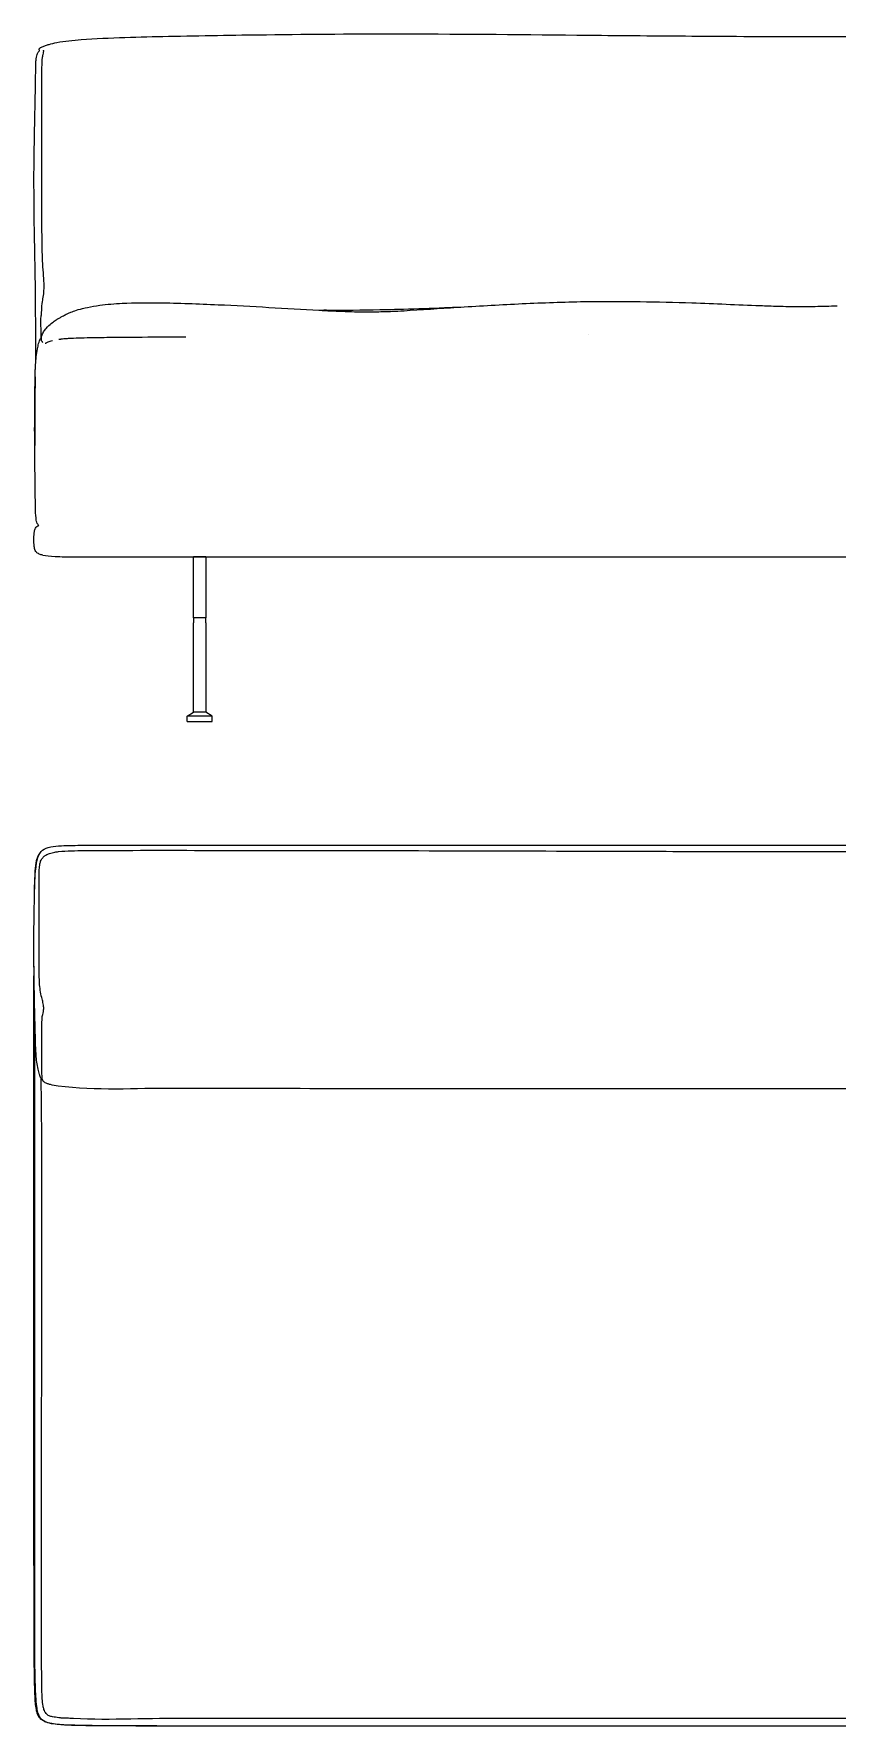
# Model space of a CAD drawing. Header units: millimetres. Extents: x 82 to 2296, y 80 to 3113.
# Drawn here: x 245 to 1021, y 1478 to 3110 of the extents above; entities that cross this region are included whole.
import ezdxf

# ---------------------------------------------------------------- set-up
doc = ezdxf.new("R2010")
doc.units = ezdxf.units.MM
doc.header["$LTSCALE"] = 8
doc.layers.add('Visible (ISO)', color=7, linetype='Continuous', lineweight=25)

msp = doc.modelspace()

# ---------------------------------------------------------------- linework, layer by layer
at = {"layer": 'Visible (ISO)'}
for p, q in [((567.4, 2842.2), (567.4, 2842.2)), ((984.2, 2847.4), (984.2, 2847.4)), ((780.6, 2820.1), (780.6, 2820.1)), ((411.5, 2605.9), (399.5, 2605.9)), ((399.5, 2552), (399.5, 2605.9)), ((411.5, 2605.9), (411.5, 2552)), ((399.5, 2547), (399.5, 2552)), ((411.5, 2552), (411.5, 2547)), ((411.5, 2547), (399.5, 2547)), ((399.5, 2547), (399.5, 2542)), ((399.5, 2456), (399.5, 2542)), ((411.5, 2542), (411.5, 2547)), ((411.5, 2542), (411.5, 2456)), ((393.5, 2452), (399.5, 2456)), ((393.5, 2447), (393.5, 2452)), ((417.5, 2452), (393.5, 2452)), ((411.5, 2456), (399.5, 2456)), ((417.5, 2452), (411.5, 2456)), ((417.5, 2447), (417.5, 2452)), ((393.5, 2447), (417.5, 2447)), ((291.3, 2327.5), (291.3, 2327.5)), ((344.7, 2327.6), (780.6, 2327.6)), ((780.6, 2327.6), (1815.9, 2327.6)), ((269.7, 1485.7), (269.7, 1485.7)), ((780.6, 1484.9), (780.6, 1484.9))]:
    msp.add_line(p, q, dxfattribs=at)
for points, knots in [([(251, 3094.8), (250.9, 3094.9), (250.9, 3094.9), (250.9, 3094.9), (250.9, 3094.9), (250.9, 3094.9), (250.9, 3095), (250.8, 3095), (250.8, 3095), (250.8, 3095), (250.8, 3095), (250.8, 3095), (250.8, 3095), (250.8, 3095), (250.8, 3095), (250.8, 3095), (250.8, 3095), (250.8, 3095), (250.8, 3095.1), (250.8, 3095.1), (250.8, 3095.1), (250.8, 3095.1), (250.8, 3095.1), (250.7, 3095.2), (250.7, 3095.2), (250.6, 3095.4), (250.6, 3095.3), (250.6, 3095.3), (250.6, 3095.4), (250.5, 3095.5), (250.6, 3095.6), (250.6, 3095.6), (250.6, 3095.6), (250.6, 3095.7), (250.6, 3095.7), (250.6, 3095.8), (250.6, 3095.8), (250.6, 3095.9), (250.6, 3096), (250.8, 3096.3), (250.9, 3096.5), (251.3, 3096.7), (251.4, 3096.8), (251.7, 3097.1), (251.9, 3097.2), (252.5, 3097.5), (253, 3097.8), (254.6, 3098.5), (255.7, 3099), (257.9, 3099.7), (259, 3100), (262.6, 3101), (265.2, 3101.6), (275.4, 3103.6), (283.2, 3104.3), (304.6, 3106), (319.1, 3106.5), (347.3, 3107.5), (361.3, 3107.8), (406.7, 3108.8), (438.3, 3109.3), (513.9, 3110.2), (558.1, 3110.5), (661.7, 3110.4), (721.2, 3109.8), (780.6, 3109.2)], [0, 0, 0, 0, 0.866306, 0.866306, 0.947604, 0.947604, 0.991049, 0.991049, 0.996489, 0.996489, 0.999233, 0.999233, 0.999912, 0.999912, 1.000593, 1.000593, 1.001274, 1.001274, 1.002656, 1.002656, 1.005426, 1.005426, 1.016494, 1.016494, 1.104366, 1.104366, 1.452048, 1.452048, 1.92379, 1.92379, 3.339163, 3.339163, 7.584749, 7.584749, 9.058253, 9.058253, 9.61077, 9.61077, 10.025826, 10.025826, 10.235291, 10.235291, 10.322464, 10.322464, 10.409836, 10.409836, 10.586558, 10.586558, 10.941913, 10.941913, 11.289454, 11.289454, 12.114336, 12.114336, 14.589777, 14.589777, 18.912288, 18.912288, 23.141307, 23.141307, 32.629452, 32.629452, 45.884439, 45.884439, 63.743609, 63.743609, 63.743609, 63.743609]), ([(780.6, 3109.2), (813.9, 3108.9), (847.2, 3108.6), (956.8, 3107.8), (1033.2, 3107.7), (1164.9, 3107.9), (1220.3, 3107.8), (1336, 3107.6), (1396.4, 3107.6), (1513.1, 3107.7), (1569.6, 3107.7), (1679.1, 3107.1), (1732.1, 3106.7), (1784.8, 3106)], [0, 0, 0, 0, 10.000006, 10.000006, 32.905871, 32.905871, 49.515289, 49.515289, 67.618119, 67.618119, 84.563208, 84.563208, 100.449611, 100.449611, 100.449611, 100.449611]), ([(247.8, 3086.2), (248.1, 3088.7), (248.6, 3090.3), (249, 3091.4), (249.3, 3092.1), (249.5, 3092.6), (249.7, 3092.9), (250.3, 3093.8), (250.7, 3094.2), (250.9, 3094.4), (250.9, 3094.6), (251, 3094.7), (251, 3094.8)], [-0.9749931, -0.9749931, -0.9749931, -0.9749931, -0.7653315, -0.7653315, -0.7653315, -0.6099386, -0.6099386, -0.6099386, -0.2353905, -0.2353905, -0.2353905, -0.0596916, -0.0596916, -0.0596916, -0.0596916]), ([(252.5, 2817.3), (252.5, 2817.4), (252.5, 2817.5), (252.6, 2818.2), (252.6, 2818.8), (252.6, 2820.1), (252.6, 2820.6), (252.5, 2822.1), (252.5, 2823.1), (252.4, 2825), (252.4, 2825.8), (252.3, 2827.6), (252.2, 2828.4), (252.2, 2830.1), (252.1, 2831), (252.1, 2832.8), (252.1, 2833.7), (252.2, 2835.6), (252.3, 2836.5), (252.6, 2838.8), (252.8, 2839.8), (252.9, 2840.7), (252.9, 2840.8), (252.9, 2840.9), (252.9, 2841), (252.9, 2841.4), (252.9, 2841.7), (253, 2842.9), (253, 2843.8), (253, 2846.7), (253.1, 2848.8), (254, 2853.9), (254.4, 2855.8), (255, 2860), (255.2, 2862.3), (255.4, 2867), (255.3, 2869.4), (255, 2875.4), (254.7, 2879.1), (253.9, 2890.5), (253.6, 2898.3), (253.2, 2918.7), (253.2, 2931.4), (253.2, 2966.7), (253.2, 2989.3), (253.2, 3024.8), (253.2, 3038), (253.2, 3061.2), (253, 3071.3), (253.4, 3083.3), (253.5, 3085.3), (253.9, 3088.4), (254.1, 3089.5), (254.5, 3091.5), (254.7, 3092.4), (254.9, 3093.5), (255, 3093.9), (254.9, 3094.4), (254.9, 3094.5), (254.9, 3094.7), (254.9, 3094.7), (254.8, 3094.7), (254.8, 3094.7), (254.8, 3094.7)], [2.524907, 2.524907, 2.524907, 2.524907, 2.562284, 2.562284, 2.809541, 2.809541, 2.986665, 2.986665, 3.284935, 3.284935, 3.546686, 3.546686, 3.828425, 3.828425, 4.180542, 4.180542, 4.653681, 4.653681, 5.35269, 5.35269, 6.704832, 6.704832, 6.757716, 6.757716, 6.922924, 6.922924, 7.418558, 7.418558, 8.906086, 8.906086, 10.730931, 10.730931, 11.520371, 11.520371, 12.258705, 12.258705, 12.979459, 12.979459, 14.07463, 14.07463, 16.426352, 16.426352, 20.314053, 20.314053, 27.337537, 27.337537, 31.570543, 31.570543, 34.880668, 34.880668, 35.570759, 35.570759, 35.986896, 35.986896, 36.382012, 36.382012, 36.615727, 36.615727, 36.78179, 36.78179, 36.853157, 36.853157, 36.889805, 36.889805, 36.889805, 36.889805]), ([(246.6, 2888), (246.5, 2892.9), (246.4, 2897.8), (246.2, 2908.6), (246.1, 2914.2), (245.9, 2924.8), (245.8, 2929.9), (245.6, 2950.3), (245.5, 2965.7), (245.7, 2997.4), (246.1, 3013.8), (246.5, 3035), (246.6, 3039.9), (246.8, 3048.8), (246.9, 3052.5), (247, 3060.2), (247.1, 3064.4), (247.1, 3069.5), (247.1, 3070.2), (247.2, 3071.8), (247.2, 3072.6), (247.2, 3074.3), (247.2, 3075.1), (247.2, 3076.3), (247.2, 3076.8), (247.2, 3077.6), (247.2, 3077.9), (247.2, 3078.2), (247.2, 3078.2), (247.3, 3078.4), (247.3, 3078.5), (247.3, 3079.2), (247.3, 3079.8), (247.3, 3080.9), (247.4, 3081.5), (247.4, 3083.4), (247.5, 3084.7), (247.7, 3086)], [0, 0, 0, 0, 1.736509, 1.736509, 3.376446, 3.376446, 4.911106, 4.911106, 9.515654, 9.515654, 14.421732, 14.421732, 15.903718, 15.903718, 17.183557, 17.183557, 18.521837, 18.521837, 18.75294, 18.75294, 19.06081, 19.06081, 19.45771, 19.45771, 19.750878, 19.750878, 19.96378, 19.96378, 20.003843, 20.003843, 20.047801, 20.047801, 20.226244, 20.226244, 20.399465, 20.399465, 20.793903, 20.793903, 20.793903, 20.793903]), ([(247.2, 2792.9), (247.2, 2794.3), (247.2, 2795.8), (247.2, 2804.7), (247.2, 2812.3), (247.2, 2821.3), (247.2, 2823), (247.2, 2826.1), (247.2, 2827.8), (247.2, 2833.5), (247.2, 2837.6), (247.1, 2847.7), (247.1, 2853.8), (246.9, 2870), (246.8, 2879), (246.6, 2888)], [5.634179, 5.634179, 5.634179, 5.634179, 6.069922, 6.069922, 8.32301, 8.32301, 8.799446, 8.799446, 9.300357, 9.300357, 10.528295, 10.528295, 12.373796, 12.373796, 15.61403, 15.61403, 15.61403, 15.61403]), ([(269, 2835.7), (270.3, 2836.4), (270.8, 2836.7), (272.6, 2837.8), (273.4, 2838.2), (275.9, 2839.5), (277, 2840.1), (279.7, 2841.3), (280.8, 2841.8), (283.9, 2842.9), (285.9, 2843.6), (288.3, 2844.4)], [0, 0, 0, 0, 5.469327, 5.469327, 8.849283, 8.849283, 10.590602, 10.590602, 11.514425, 11.514425, 12.497672, 12.497672, 12.497672, 12.497672]), ([(288.3, 2844.4), (290.9, 2845.1), (294, 2845.9), (301, 2847.3), (305, 2848), (316.1, 2849.5), (323.4, 2850.1), (342.4, 2851), (354.2, 2851.1), (385, 2850.8), (404.1, 2850), (455.8, 2847.7), (488.5, 2845.5), (520.8, 2843.8)], [0, 0, 0, 0, 1.090589, 1.090589, 2.363714, 2.363714, 4.587976, 4.587976, 8.126397, 8.126397, 13.87149, 13.87149, 23.696655, 23.696655, 23.696655, 23.696655]), ([(520.8, 2843.8), (528.1, 2843.4), (535.4, 2843), (546.8, 2842.6), (550.8, 2842.4), (557, 2842.3), (559.1, 2842.3), (563.2, 2842.2), (565.3, 2842.2), (567.4, 2842.2)], [0, 0, 0, 0, 2.219179, 2.219179, 3.449019, 3.449019, 4.071319, 4.071319, 4.693343, 4.693343, 4.693343, 4.693343]), ([(527.9, 2843.8), (544.9, 2843.8), (562, 2844), (586.8, 2844.5), (594.4, 2844.7), (602, 2844.9)], [0, 0, 0, 0, 5.136166, 5.136166, 7.426017, 7.426017, 7.426017, 7.426017]), ([(567.4, 2842.2), (569.7, 2842.2), (572, 2842.2), (576.9, 2842.3), (579.6, 2842.4), (587.1, 2842.6), (591.9, 2842.8), (600.7, 2843.2), (604.6, 2843.5), (608.6, 2843.7)], [0, 0, 0, 0, 0.689917, 0.689917, 1.488946, 1.488946, 2.952932, 2.952932, 4.15958, 4.15958, 4.15958, 4.15958]), ([(602, 2844.9), (615.3, 2845.3), (628.4, 2845.8), (646.9, 2846.5), (652.2, 2846.7), (657.5, 2846.9)], [0, 0, 0, 0, 3.975643, 3.975643, 5.585365, 5.585365, 5.585365, 5.585365]), ([(608.6, 2843.7), (625.8, 2844.8), (643.2, 2846), (680.6, 2848.3), (700.5, 2849.4), (740.5, 2851.2), (760.5, 2851.9), (780.5, 2852.2)], [0, 0, 0, 0, 5.238009, 5.238009, 11.228438, 11.228438, 17.235333, 17.235333, 17.235333, 17.235333]), ([(780.5, 2852.2), (813.8, 2852.6), (847.2, 2852), (902.5, 2850.2), (924.4, 2849.1), (946.3, 2848.3)], [0, 0, 0, 0, 10.00424, 10.00424, 16.607636, 16.607636, 16.607636, 16.607636]), ([(946.3, 2848.3), (951.9, 2848), (957.6, 2847.9), (966.7, 2847.6), (970.2, 2847.5), (977.2, 2847.4), (980.8, 2847.4), (984.2, 2847.4)], [0, 0, 0, 0, 1.708694, 1.708694, 2.755111, 2.755111, 3.807777, 3.807777, 3.807777, 3.807777]), ([(984.2, 2847.4), (986.7, 2847.4), (989.2, 2847.4), (994.2, 2847.4), (996.8, 2847.5), (1006.4, 2847.6), (1013.5, 2847.8), (1020.6, 2848.1)], [0, 0, 0, 0, 0.739026, 0.739026, 1.515688, 1.515688, 3.642197, 3.642197, 3.642197, 3.642197]), ([(252.9, 2817.4), (252.9, 2817.8), (252.9, 2818.1), (252.9, 2818.3), (252.9, 2818.3), (252.9, 2818.3), (252.9, 2818.3), (252.9, 2818.4), (252.9, 2818.4), (252.9, 2818.4), (252.9, 2818.4), (252.9, 2818.5), (252.9, 2818.6), (252.9, 2818.8), (253, 2818.9), (253.4, 2820.4), (254.1, 2821.7), (255.6, 2824.1), (256.4, 2825.2), (259, 2828.2), (260.7, 2829.8), (263.7, 2832.3), (265, 2833.2), (267.2, 2834.6), (267.9, 2835.1), (268.6, 2835.4), (268.7, 2835.5), (268.8, 2835.6)], [7.212053, 7.212053, 7.212053, 7.212053, 10.004174, 10.004174, 11.56225, 11.56225, 12.146524, 12.146524, 12.365635, 12.365635, 12.448053, 12.448053, 12.479725, 12.479725, 12.543139, 12.543139, 13.050607, 13.050607, 13.552206, 13.552206, 14.54381, 14.54381, 15.567791, 15.567791, 16.78458, 16.78458, 17.115018, 17.115018, 17.115018, 17.115018]), ([(246.4, 2762.7), (246.5, 2763.4), (246.5, 2764.1), (246.5, 2766.5), (246.5, 2768.1), (246.5, 2770.6), (246.6, 2771.5), (246.6, 2772.6), (246.6, 2773), (246.6, 2773.9), (246.6, 2774.5), (246.6, 2775.4), (246.6, 2775.8), (246.6, 2776.8), (246.6, 2777), (246.7, 2778.3), (246.7, 2779.1), (246.7, 2781), (246.7, 2781.8), (246.8, 2783.7), (246.8, 2784.8), (246.9, 2787.6), (247, 2789.4), (247.4, 2796), (248, 2801.4), (249.3, 2808.3), (249.6, 2810), (250.5, 2813.3), (251, 2815), (252.1, 2816.8), (252.3, 2817.1), (252.7, 2817.5), (252.8, 2817.5), (252.9, 2817.6)], [5.008164, 5.008164, 5.008164, 5.008164, 5.220453, 5.220453, 5.721281, 5.721281, 5.975629, 5.975629, 6.101459, 6.101459, 6.355224, 6.355224, 6.714265, 6.714265, 8.461833, 8.461833, 10.170446, 10.170446, 11.017148, 11.017148, 11.689709, 11.689709, 12.413337, 12.413337, 14.052044, 14.052044, 14.594079, 14.594079, 15.102138, 15.102138, 15.229062, 15.229062, 15.253657, 15.253657, 15.253657, 15.253657]), ([(253.7, 2813.2), (253, 2813.8), (253, 2814), (252.9, 2814.8), (252.9, 2814.9), (252.9, 2815.3), (252.9, 2815.5), (252.9, 2816), (252.9, 2816.5), (252.9, 2817.6), (252.9, 2817.9), (252.9, 2818.2), (252.9, 2818.3), (252.9, 2818.3)], [0, 0, 0, 0, 2.978086, 2.978086, 8.225588, 8.225588, 21.627921, 21.627921, 35.435989, 35.435989, 42.338409, 42.338409, 45.393887, 45.393887, 45.393887, 45.393887]), ([(254.1, 2812.8), (254.1, 2812.8), (254.1, 2812.8), (254.1, 2812.8), (254.1, 2812.8), (254.1, 2812.8), (254.1, 2812.8), (254.1, 2812.8)], [0.4058265669, 0.4058265669, 0.4058265669, 0.4058265669, 0.4059192886, 0.4059192886, 0.4062283433, 0.4062283433, 0.4063833022, 0.4063833022, 0.4063833022, 0.4063833022]), ([(256.5, 2812.1), (256.5, 2812.1), (256.5, 2812.1), (256.5, 2812.1), (256.5, 2812.1), (256.5, 2812.1), (256.5, 2812.1), (256.6, 2812.1), (256.6, 2812.1), (256.8, 2812.1), (257, 2812.2), (257.4, 2812.4), (257.8, 2812.5), (258.4, 2812.8), (258.8, 2813), (259.8, 2813.4), (260.5, 2813.7), (261.9, 2814.2), (262.6, 2814.4), (263.4, 2814.6), (263.4, 2814.6), (263.5, 2814.6), (263.5, 2814.6), (263.5, 2814.6), (263.5, 2814.6), (263.5, 2814.6), (263.5, 2814.6), (263.5, 2814.6), (263.5, 2814.6), (263.5, 2814.6), (263.5, 2814.6), (263.5, 2814.6), (263.5, 2814.6), (263.5, 2814.6)], [0.0106622, 0.0106622, 0.0106622, 0.0106622, 0.0122768, 0.0122768, 0.0163782, 0.0163782, 0.0273887, 0.0273887, 0.0604157, 0.0604157, 0.1599608, 0.1599608, 0.2892438, 0.2892438, 0.4165625, 0.4165625, 0.6510649, 0.6510649, 0.8713939, 0.8713939, 0.891498, 0.891498, 0.8918252, 0.8918252, 0.8919341, 0.8919341, 0.8919614, 0.8919614, 0.891975, 0.891975, 0.8919886, 0.8919886, 0.8919926, 0.8919926, 0.8919926, 0.8919926]), ([(269.7, 2815.8), (270, 2815.8), (270.3, 2815.9), (270.8, 2816), (271.1, 2816), (271.6, 2816), (271.8, 2816.1), (272.7, 2816.2), (273.5, 2816.3), (275.8, 2816.5), (277.4, 2816.6), (282.1, 2816.9), (285.5, 2817), (295.6, 2817.4), (303.8, 2817.5), (314.1, 2817.6), (317.8, 2817.7), (323.2, 2817.7), (325, 2817.8), (328.7, 2817.8), (330.5, 2817.8), (332.4, 2817.8), (332.5, 2817.8), (332.6, 2817.8)], [-5.872235, -5.872235, -5.872235, -5.872235, -5.793686, -5.793686, -5.713352, -5.713352, -5.659452, -5.659452, -5.441881, -5.441881, -5.001679, -5.001679, -4.115946, -4.115946, -2.144441, -2.144441, -1.076562, -1.076562, -0.53893, -0.53893, 0, 0, 0.027954, 0.027954, 0.027954, 0.027954]), ([(332.6, 2817.8), (336.4, 2817.9), (340.4, 2817.9), (344.7, 2817.9), (358.3, 2818), (374.4, 2818), (392.2, 2818.1)], [0.4579237, 0.4579237, 0.4579237, 0.4579237, 0.5, 0.5, 0.5, 0.5665836, 0.5665836, 0.5665836, 0.5665836]), ([(246.3, 2712.8), (246.2, 2723.5), (246.2, 2734.2), (246.3, 2750.7), (246.4, 2756.6), (246.5, 2764.4), (246.5, 2766.3), (246.5, 2769.9), (246.6, 2771.6), (246.6, 2774.1), (246.6, 2775), (246.6, 2776.2), (246.6, 2776.6), (246.6, 2777.3), (246.7, 2777.6), (246.7, 2778.1), (246.7, 2778.4), (246.7, 2778.8), (246.7, 2778.9), (246.7, 2779.4), (246.7, 2779.5), (246.7, 2779.3), (246.7, 2779.2), (246.7, 2778.8), (246.7, 2778.6), (246.7, 2777.9), (246.7, 2777.4), (246.6, 2776.3), (246.6, 2775.7), (246.6, 2774.8), (246.6, 2774.6), (246.6, 2774.3), (246.6, 2774.2), (246.6, 2772.7), (246.6, 2771.5), (246.5, 2764.7), (246.4, 2762.2), (246.4, 2752.3), (246.3, 2749), (246.3, 2741.4), (246.3, 2737.3), (246.3, 2727.9), (246.3, 2722.5), (246.3, 2716.5), (246.3, 2716), (246.3, 2715), (246.3, 2714.6), (246.3, 2714.1), (246.3, 2714.1), (246.3, 2714.1), (246.3, 2714), (246.3, 2713.9), (246.3, 2713.8), (246.3, 2713.6), (246.3, 2713.6), (246.3, 2713.6), (246.3, 2713.6), (246.3, 2713.4), (246.3, 2713.3), (246.3, 2713.2), (246.3, 2713.2), (246.3, 2713.2), (246.3, 2713.2), (246.3, 2713.2)], [0, 0, 0, 0, 3.225225, 3.225225, 4.997417, 4.997417, 5.588134, 5.588134, 6.092281, 6.092281, 6.346428, 6.346428, 6.47233, 6.47233, 6.598293, 6.598293, 6.724036, 6.724036, 6.849527, 6.849527, 7.209761, 7.209761, 8.15898, 8.15898, 9.424605, 9.424605, 12.799607, 12.799607, 17.299607, 17.299607, 18.799608, 18.799608, 19.299608, 19.299608, 29.303677, 29.303677, 33.704819, 33.704819, 35.256581, 35.256581, 36.655058, 36.655058, 38.333084, 38.333084, 38.504757, 38.504757, 38.63351, 38.63351, 38.637417, 38.637417, 38.653042, 38.653042, 38.684292, 38.684292, 38.693667, 38.693667, 38.696011, 38.696011, 38.727266, 38.727266, 38.732106, 38.732106, 38.734464, 38.734464, 38.734464, 38.734464]), ([(250.1, 2636.2), (249.7, 2636.5), (249.4, 2636.9), (248.8, 2637.8), (248.5, 2638.4), (247.9, 2640.3), (247.7, 2641.7), (247.2, 2646.3), (247.1, 2650), (246.9, 2658.3), (246.8, 2666.9), (246.5, 2687.9), (246.4, 2699.8), (246.3, 2712.1), (246.3, 2712.4), (246.3, 2712.8)], [0.736834, 0.736834, 0.736834, 0.736834, 1.14596, 1.14596, 1.633764, 1.633764, 2.363742, 2.363742, 3.563742, 3.563742, 4.763742, 4.763742, 5.963742, 5.963742, 6, 6, 6, 6]), ([(254.2, 2607.4), (252.8, 2607.7), (251.6, 2608.1), (249.4, 2609), (248.5, 2609.7), (247.4, 2610.8), (247, 2611.4), (246.5, 2612.5), (246.3, 2613.1), (245.9, 2615.1), (245.7, 2616.4), (245.5, 2619.8), (245.5, 2621.8), (245.5, 2626), (245.6, 2628.1), (246.2, 2631.4), (246.4, 2632.5), (247.4, 2634.1), (247.8, 2634.7), (248.9, 2635.5), (249.4, 2635.9), (250.1, 2636.2)], [-2, -2, -2, -2, -1.583427, -1.583427, -1.035245, -1.035245, -0.640874, -0.640874, -0.187481, -0.187481, 0.762265, 0.762265, 2.362265, 2.362265, 3.962265, 3.962265, 4.762265, 4.762265, 5.178503, 5.178503, 5.491529, 5.491529, 5.491529, 5.491529]), ([(254.2, 2607.4), (257.1, 2606.8), (260.9, 2606.4), (278, 2605.7), (286.5, 2605.9), (359.4, 2605.9), (404, 2605.9), (630.8, 2605.9), (1517.1, 2605.9), (1946.7, 2605.9), (1918.1, 2605.9), (2001.4, 2605.9), (2008.7, 2605.7), (2028.5, 2606.3), (2033.4, 2606.6), (2036.8, 2607.4)], [-2, -2, -2, -2, -1.166855, -1.166855, 0.833145, 0.833145, 2, 2, 4, 4, 5, 5, 7, 7, 8, 8, 8, 8]), ([(245.7, 2258.3), (245.8, 2265.2), (245.9, 2272.2), (246.1, 2280.7), (246.2, 2282.3), (246.2, 2285.1), (246.3, 2286.4), (246.3, 2288.7), (246.4, 2289.8), (246.4, 2292.1), (246.5, 2293.3), (246.6, 2295.8), (246.7, 2297.2), (246.8, 2300.2), (246.9, 2301.7), (247.3, 2305.2), (247.5, 2306.9), (247.8, 2309.5), (248, 2310.4), (248.3, 2312.1), (248.4, 2312.5), (248.6, 2313.4), (248.7, 2313.8), (248.9, 2314.5), (248.9, 2314.6), (249, 2314.9), (249.1, 2315), (249.2, 2315.4), (249.2, 2315.5), (249.3, 2315.9), (249.4, 2316), (249.6, 2316.5), (249.7, 2316.7), (250, 2317.5), (250.2, 2317.9), (250.6, 2318.8), (250.9, 2319.3), (251.9, 2320.9), (252.7, 2321.9), (255.6, 2324.3), (258.5, 2325.3), (264.8, 2326.5), (268.3, 2326.8), (278.4, 2327.4), (286, 2327.5), (301.8, 2327.6), (310.3, 2327.6), (327.3, 2327.6), (336.1, 2327.6), (344.7, 2327.6)], [0, 0, 0, 0, 2.075321, 2.075321, 2.560661, 2.560661, 2.929981, 2.929981, 3.279639, 3.279639, 3.720851, 3.720851, 4.342938, 4.342938, 5.309471, 5.309471, 6.974601, 6.974601, 8.413122, 8.413122, 8.810106, 8.810106, 9.062113, 9.062113, 9.114223, 9.114223, 9.16667, 9.16667, 9.219332, 9.219332, 9.271658, 9.271658, 9.376653, 9.376653, 9.585509, 9.585509, 9.896636, 9.896636, 10.736645, 10.736645, 12.303035, 12.303035, 13.813177, 13.813177, 16.39728, 16.39728, 19.064411, 19.064411, 21.689171, 21.689171, 21.689171, 21.689171]), ([(246, 2272.5), (246, 2276.1), (246, 2279.7), (246.2, 2289.9), (246.4, 2296.4), (247.1, 2306.3), (247.4, 2309.6), (248.5, 2314.6), (249, 2316.3), (250.3, 2318.8), (250.9, 2319.6), (251.6, 2320.4)], [79.19866, 79.19866, 79.19866, 79.19866, 80.277996, 80.277996, 82.238728, 82.238728, 83.23796, 83.23796, 83.774405, 83.774405, 84.075072, 84.075072, 84.075072, 84.075072]), ([(254.9, 2316.4), (255.6, 2317.1), (256.3, 2317.6), (258.1, 2318.8), (259.4, 2319.3), (262.3, 2320.2), (264, 2320.6), (266.8, 2321.1), (268, 2321.3), (269.2, 2321.4)], [0, 0, 0, 0, 0.271364, 0.271364, 0.671242, 0.671242, 1.185504, 1.185504, 1.544493, 1.544493, 1.544493, 1.544493]), ([(269.2, 2321.4), (277.4, 2322.3), (285.7, 2322.3), (307.2, 2322.6), (320.4, 2322.6), (373.3, 2322.7), (413, 2322.6), (562, 2322.5), (671.3, 2322.2), (780.6, 2321.9)], [0, 0, 0, 0, 2.478003, 2.478003, 6.445356, 6.445356, 18.347081, 18.347081, 51.146158, 51.146158, 51.146158, 51.146158]), ([(440.3, 2327.6), (531, 2327.6), (621.6, 2327.6), (1007, 2327.6), (1301.6, 2327.6), (1669.5, 2327.6), (1742.7, 2327.6), (1815.9, 2327.6)], [18.662276, 18.662276, 18.662276, 18.662276, 45.857908, 45.857908, 134.260527, 134.260527, 156.214501, 156.214501, 156.214501, 156.214501]), ([(780.6, 2321.9), (814, 2321.8), (847.3, 2321.7), (980.6, 2321.4), (1080.6, 2321.7), (1357.8, 2321.6), (1535, 2321.9), (1746.3, 2322.4), (1780.3, 2322.6), (1814.3, 2322.8)], [0, 0, 0, 0, 10, 10, 40.000094, 40.000094, 93.158117, 93.158117, 103.370874, 103.370874, 103.370874, 103.370874]), ([(247.5, 2305.2), (247.5, 2305.2), (247.5, 2305.2), (247.5, 2305.3), (247.5, 2305.3), (247.5, 2305.5), (247.5, 2305.5), (247.5, 2305.7), (247.5, 2305.9), (247.6, 2306.2), (247.6, 2306.4), (247.6, 2306.9), (247.6, 2307.2), (247.7, 2307.9), (247.8, 2308.3), (247.8, 2308.8), (247.8, 2309), (247.9, 2309.2), (247.9, 2309.3), (247.9, 2309.4), (247.9, 2309.5), (247.9, 2309.6), (247.9, 2309.7), (248, 2309.7), (248, 2309.7), (248, 2309.7)], [0.6855544, 0.6855544, 0.6855544, 0.6855544, 0.7121876, 0.7121876, 0.7419439, 0.7419439, 0.776501, 0.776501, 0.8224431, 0.8224431, 0.8882409, 0.8882409, 0.9825928, 0.9825928, 1.0995132, 1.0995132, 1.1477123, 1.1477123, 1.1813583, 1.1813583, 1.2078732, 1.2078732, 1.2533742, 1.2533742, 1.2696487, 1.2696487, 1.2696487, 1.2696487]), ([(780.6, 2092.6), (747.3, 2092.6), (713.9, 2092.6), (580.6, 2092.6), (480.6, 2092.6), (343.3, 2093.1), (305.7, 2090.3), (266.3, 2095.5), (263.8, 2095.9), (260.4, 2096.8), (259.4, 2097.1), (257.8, 2097.8), (257, 2098.1), (255.9, 2098.8), (255.4, 2099.1), (254.8, 2099.6), (254.7, 2099.8), (254.3, 2100.2), (254.2, 2100.3), (253.8, 2101.2), (253.6, 2102), (253.2, 2105.4), (253.2, 2108.6), (253.2, 2117.7), (253.2, 2123.9), (253.2, 2135.6), (253.2, 2140.7), (253.2, 2150.5), (253, 2154.8), (253.4, 2160.8), (253.5, 2161.9), (253.9, 2163.9), (254.1, 2164.7), (254.5, 2166.5), (254.7, 2167.5), (254.9, 2169.3), (255, 2170.1), (254.9, 2172.4), (254.6, 2174.1), (253.9, 2177.4), (253.4, 2179), (251.9, 2185.2), (251.2, 2189.9), (250.4, 2202.7), (250.6, 2210.8), (250.6, 2234), (250.6, 2249), (250.6, 2271.6), (250.6, 2279), (250.6, 2294), (250, 2301.6), (251.2, 2308.9)], [0, 0, 0, 0, 10, 10, 40.000103, 40.000103, 51.190338, 51.190338, 51.939517, 51.939517, 52.250993, 52.250993, 52.50509, 52.50509, 52.759836, 52.759836, 53.014084, 53.014084, 53.514647, 53.514647, 55.015577, 55.015577, 59.304949, 59.304949, 66.196873, 66.196873, 70.431927, 70.431927, 73.740615, 73.740615, 74.433088, 74.433088, 74.849745, 74.849745, 75.259954, 75.259954, 75.514558, 75.514558, 76.023521, 76.023521, 76.524448, 76.524448, 77.945496, 77.945496, 80.370317, 80.370317, 84.890535, 84.890535, 87.130102, 87.130102, 89.370933, 89.370933, 89.370933, 89.370933]), ([(251.2, 2308.9), (251.3, 2310), (251.6, 2311.1), (252.3, 2312.9), (252.7, 2313.7), (253.7, 2315.1), (254.3, 2315.8), (254.9, 2316.4)], [0, 0, 0, 0, 0.3335951, 0.3335951, 0.5966812, 0.5966812, 0.8737797, 0.8737797, 0.8737797, 0.8737797]), ([(250.9, 2106.2), (250.4, 2107.9), (249.9, 2109.7), (249, 2113.8), (248.6, 2116.1), (248, 2120.7), (247.8, 2122.9), (247.3, 2130.1), (247.1, 2135.2), (247, 2141.2), (246.9, 2142.4), (246.9, 2145.3), (246.8, 2146.8), (246.7, 2149.5), (246.7, 2150.7), (246.7, 2152.8), (246.6, 2153.6), (246.6, 2155.7), (246.6, 2156.9), (246.5, 2159), (246.5, 2159.7), (246.5, 2161.2), (246.4, 2161.9), (246.4, 2164.8), (246.3, 2167), (246.1, 2175.8), (246, 2182.4), (245.5, 2208.9), (245.4, 2229), (245.6, 2252.1), (245.7, 2255.2), (245.7, 2258.3)], [0, 0, 0, 0, 0.590953, 0.590953, 1.43332, 1.43332, 2.444341, 2.444341, 4.651186, 4.651186, 6.046688, 6.046688, 7.172665, 7.172665, 7.852048, 7.852048, 8.272665, 8.272665, 8.747979, 8.747979, 8.970746, 8.970746, 9.192559, 9.192559, 9.857992, 9.857992, 11.854295, 11.854295, 17.863946, 17.863946, 18.793792, 18.793792, 18.793792, 18.793792]), ([(254.3, 1482.9), (253.5, 1483.3), (252.8, 1483.8), (251.1, 1485.3), (250.3, 1486.4), (249.2, 1488.7), (248.8, 1489.7), (248, 1492.7), (247.6, 1494.7), (246.8, 1501.1), (246.6, 1505.6), (246, 1521.7), (245.9, 1533.3), (245.6, 1575), (245.6, 1605.1), (245.5, 1725.2), (245.5, 1815.3), (245.5, 1974.9), (245.5, 2044.4), (245.5, 2146.2), (245.5, 2178.5), (245.6, 2210.8)], [0, 0, 0, 0, 0.262427, 0.262427, 0.671296, 0.671296, 1.0141, 1.0141, 1.602096, 1.602096, 2.947745, 2.947745, 6.441951, 6.441951, 15.452441, 15.452441, 42.483574, 42.483574, 63.333866, 63.333866, 73.028202, 73.028202, 73.028202, 73.028202]), ([(247.6, 1503), (246.7, 1515.2), (246.6, 1527.4), (246.3, 1560.5), (246.3, 1581.3), (246.2, 1664.6), (246.3, 1727), (246.3, 1839.2), (246.3, 1888.9), (246.3, 1963.5), (246.3, 1988.3), (246.3, 2046.2), (246.2, 2079.4), (246.4, 2112.1)], [0, 0, 0, 0, 3.668786, 3.668786, 9.914847, 9.914847, 28.65274, 28.65274, 43.565293, 43.565293, 51.022557, 51.022557, 60.92318, 60.92318, 60.92318, 60.92318]), ([(252, 2103.6), (251.7, 2104.1), (251.5, 2104.7), (251.1, 2105.6), (251, 2105.9), (250.9, 2106.2)], [0, 0, 0, 0, 0.2577433, 0.2577433, 0.3638947, 0.3638947, 0.3638947, 0.3638947]), ([(254.1, 2100.5), (253.6, 2100.9), (253.1, 2101.4), (252.4, 2102.7), (252.2, 2103.1), (252, 2103.6)], [0.5097886, 0.5097886, 0.5097886, 0.5097886, 1.133694, 1.133694, 1.3889914, 1.3889914, 1.3889914, 1.3889914]), ([(1658, 2093.3), (1624.7, 2093), (1591.4, 2092.9), (1470.9, 2092.5), (1383.7, 2092.5), (1149.3, 2092.5), (1002.2, 2092.5), (830.2, 2092.5), (805.4, 2092.5), (780.6, 2092.6)], [0, 0, 0, 0, 10.00028, 10.00028, 36.154522, 36.154522, 80.301744, 80.301744, 87.741843, 87.741843, 87.741843, 87.741843]), ([(253.6, 1503.9), (253, 1513.6), (253, 1523.4), (252.9, 1550), (252.9, 1566.7), (252.9, 1633.9), (252.9, 1684.2), (252.9, 1852.3), (253.9, 1970.5), (252.7, 2087.8)], [0, 0, 0, 0, 2.927076, 2.927076, 7.96189, 7.96189, 23.065796, 23.065796, 58.387064, 58.387064, 58.387064, 58.387064]), ([(780.6, 1477.6), (747.3, 1477.6), (714, 1477.6), (580.6, 1477.6), (480.6, 1477.6), (358.5, 1477.7), (336.3, 1477.8), (303, 1478), (291.9, 1478.1), (275.1, 1478.7), (269.4, 1478.9), (262.2, 1480), (260.6, 1480.3), (258, 1481.1), (257.1, 1481.4), (255.2, 1482.3), (254.4, 1482.9), (253, 1484), (252.4, 1484.7), (250.9, 1486.7), (250.2, 1488.3), (249.1, 1491.5), (248.8, 1493.1), (248.1, 1497.5), (247.8, 1500.2), (247.6, 1503)], [0, 0, 0, 0, 10, 10, 40.000001, 40.000001, 46.654526, 46.654526, 49.988832, 49.988832, 51.690901, 51.690901, 52.181065, 52.181065, 52.485861, 52.485861, 52.784737, 52.784737, 53.036185, 53.036185, 53.544781, 53.544781, 54.046455, 54.046455, 54.871434, 54.871434, 54.871434, 54.871434]), ([(257.2, 1489.7), (256.8, 1490.3), (256.3, 1490.9), (255.7, 1492.1), (255.4, 1492.9), (254.8, 1494.7), (254.6, 1495.8), (254, 1499.2), (253.8, 1501.6), (253.6, 1503.9)], [0, 0, 0, 0, 0.212369, 0.212369, 0.439521, 0.439521, 0.785384, 0.785384, 1.493262, 1.493262, 1.493262, 1.493262]), ([(269.7, 1485.7), (267.5, 1485.9), (265.4, 1486.2), (262.2, 1486.8), (261.1, 1487.1), (259.6, 1487.8), (259.1, 1488.1), (258.1, 1488.8), (257.6, 1489.3), (257.2, 1489.7)], [0, 0, 0, 0, 0.658862, 0.658862, 1.007773, 1.007773, 1.193939, 1.193939, 1.390044, 1.390044, 1.390044, 1.390044]), ([(1852.6, 1477.6), (1761.3, 1477.6), (1670, 1477.6), (1284, 1477.6), (989.3, 1477.6), (621.2, 1477.6), (547.9, 1477.6), (437.8, 1477.6), (401.1, 1477.6), (346, 1477.7), (327.7, 1477.7), (300.1, 1477.9), (291, 1478), (277.2, 1478.5), (272.6, 1478.7), (263.3, 1479.8), (258.4, 1480.5), (254.3, 1482.9)], [18.473559, 18.473559, 18.473559, 18.473559, 45.860723, 45.860723, 134.269094, 134.269094, 156.286938, 156.286938, 167.295861, 167.295861, 172.800536, 172.800536, 175.554655, 175.554655, 176.938119, 176.938119, 178.355469, 178.355469, 178.355469, 178.355469]), ([(269.7, 1485.8), (270, 1485.8), (270.3, 1485.8), (270.8, 1485.8), (271.1, 1485.7), (271.6, 1485.7), (271.8, 1485.7), (272.7, 1485.7), (273.5, 1485.6), (275.8, 1485.5), (277.4, 1485.5), (280.5, 1485.4), (282.1, 1485.4), (283.7, 1485.3)], [-5.872235, -5.872235, -5.872235, -5.872235, -5.793686, -5.793686, -5.713352, -5.713352, -5.659452, -5.659452, -5.441881, -5.441881, -5.001679, -5.001679, -4.574792, -4.574792, -4.574792, -4.574792]), ([(780.6, 1484.9), (747.3, 1484.9), (714, 1484.9), (580.6, 1484.9), (480.6, 1484.9), (343.7, 1484.9), (306.2, 1482.7), (269.7, 1485.7)], [0, 0, 0, 0, 10.000002, 10.000002, 40.000434, 40.000434, 51.097041, 51.097041, 51.097041, 51.097041]), ([(1710.9, 1484.7), (1677.6, 1484.9), (1644.3, 1484.9), (1535, 1484.9), (1459, 1484.9), (1301.7, 1484.9), (1220.4, 1484.9), (1019.6, 1484.9), (900.1, 1484.9), (780.6, 1484.9)], [0, 0, 0, 0, 10.000294, 10.000294, 32.790223, 32.790223, 57.187262, 57.187262, 93.033182, 93.033182, 93.033182, 93.033182]), ([(1740.9, 1477.6), (1707.5, 1477.6), (1674.2, 1477.6), (1540.9, 1477.6), (1440.9, 1477.6), (1154.1, 1477.6), (967.4, 1477.6), (780.6, 1477.6)], [0, 0, 0, 0, 10, 10, 40.000003, 40.000003, 96.021879, 96.021879, 96.021879, 96.021879])]:
    msp.add_open_spline(points, degree=3, knots=knots, dxfattribs=at)
for points in [[(251, 3094.8), (251, 3094.8), (251, 3094.8), (251, 3094.8)], [(520.4, 2843.8), (522, 2843.8), (523.6, 2843.8), (525.3, 2843.8)], [(525.6, 2843.8), (525.5, 2843.8), (525.4, 2843.8), (525.3, 2843.8)], [(527.9, 2843.8), (527.2, 2843.8), (526.4, 2843.8), (525.6, 2843.8)], [(268.8, 2835.6), (268.9, 2835.6), (268.9, 2835.7), (269, 2835.7)], [(254.1, 2812.8), (254, 2812.9), (253.8, 2813.1), (253.7, 2813.2)], [(269.7, 2815.8), (269.7, 2815.8), (269.7, 2815.8), (269.7, 2815.8)], [(269.7, 2815.8), (269.7, 2815.8), (269.7, 2815.8), (269.7, 2815.8)], [(780.6, 2820.1), (780.6, 2820.1), (780.6, 2820.1), (780.6, 2820.1)], [(379.7, 2327.6), (383, 2327.6), (386.3, 2327.6), (389.5, 2327.6)], [(248, 2309.7), (248, 2309.7), (248, 2309.7), (248, 2309.7)], [(246.4, 2112.1), (246.5, 2124.7), (246.6, 2137.2), (246.7, 2149.8)], [(252.7, 2087.8), (252.6, 2092.7), (252.5, 2097.6), (252.5, 2102.5)]]:
    msp.add_open_spline(points, degree=3, dxfattribs=at)

doc.saveas('drawing.dxf')
